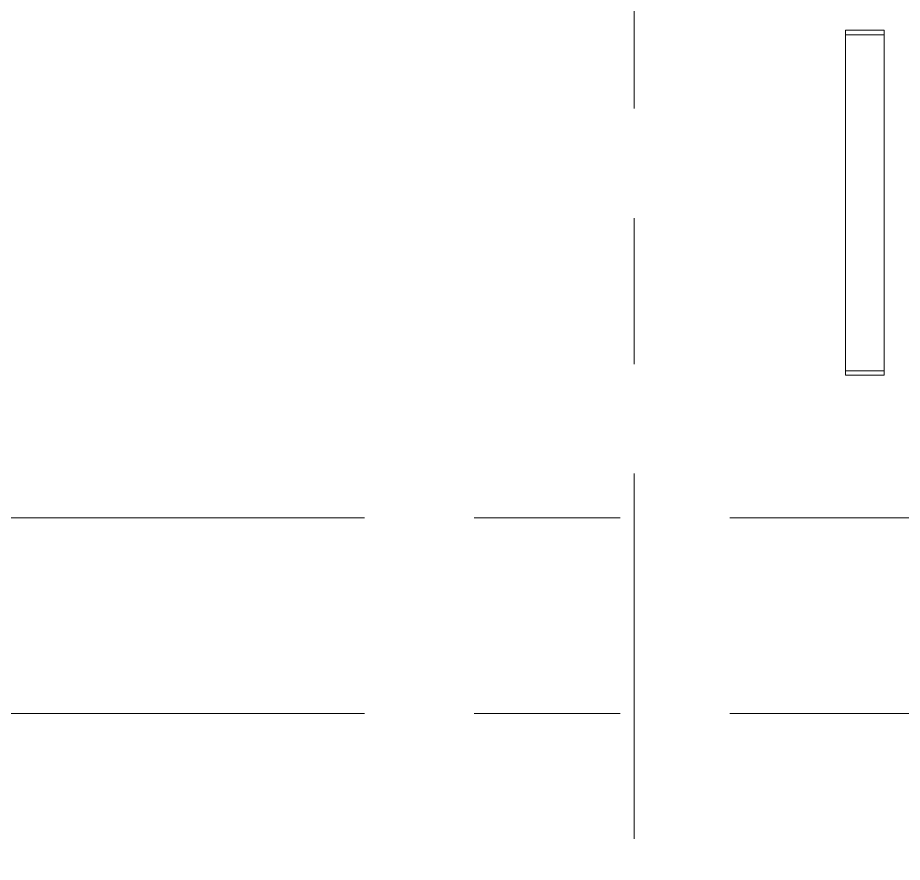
# Model space of a CAD drawing. Header units: millimetres. Extents: x -4185 to 186529, y -8553 to 29097.
# Drawn here: x 9830 to 13676, y 20652 to 24325 of the extents above; entities that cross this region are included whole.
import ezdxf

# ---------------------------------------------------------------- set-up
doc = ezdxf.new("R2010")
doc.units = ezdxf.units.MM
doc.linetypes.add('Осевая', pattern=[3175, 635, -476.25, 1587.5, -476.25])
doc.layers.add('I-FURN-1', color=7, linetype='Continuous', lineweight=9, true_color=0xf0f0f0)
doc.layers.add('Оси-2', color=7, linetype='Осевая', lineweight=9)

# ---------------------------------------------------------------- blocks, each defined once
blk = doc.blocks.new('Зеркало обычное - Стенд информационный-30488841-План размещения напольных электротехнических лючков и розеток 1 этажа в осях 1-12')
at = {"layer": 'I-FURN-1'}
for p, q in [((750, 60), (-750, 60)), ((-750, 60), (-750, -107.4)), ((-750, -107.4), (-750, 60)), ((-750, 60), (-730, 60)), ((730, 60), (-730, 60)), ((-730, 60), (-730, -107.4)), ((-730, -107.4), (-730, 60)), ((-730, 60), (730, 60)), ((-730, 60), (730, 60)), ((730, 60), (-730, 60)), ((-730, 60), (730, 60)), ((-730, -107.4), (-730, 60)), ((-730, -107.4), (-730, 60)), ((730, -107.4), (730, 60)), ((730, 60), (730, -107.4)), ((730, 60), (750, 60)), ((730, 60), (730, -107.4)), ((730, -107.4), (730, 60)), ((750, -107.4), (750, 60)), ((750, 60), (750, -107.4)), ((-750, -107.4), (750, -107.4)), ((-730, -107.4), (-750, -107.4)), ((-730, -107.4), (730, -107.4)), ((730, -107.4), (-730, -107.4)), ((730, -107.4), (-730, -107.4)), ((-730, -107.4), (730, -107.4)), ((730, -107.4), (-730, -107.4)), ((750, -107.4), (730, -107.4))]:
    blk.add_line(p, q, dxfattribs=at)

msp = doc.modelspace()

# ---------------------------------------------------------------- linework, layer by layer
at = {"layer": 'Оси-2'}
for p, q in [((12510, 593.7), (12510, 24898.1)), ((-885.2, 22150), (36057, 22150)), ((-885.2, 21300), (36057, 21300))]:
    msp.add_line(p, q, dxfattribs=at)

# ---------------------------------------------------------------- block references
at = {"layer": 'I-FURN-1', "rotation": 270.0000000000004}
msp.add_blockref('Зеркало обычное - Стенд информационный-30488841-План размещения напольных электротехнических лючков и розеток 1 этажа в осях 1-12', (13537.4, 23520), dxfattribs=at)

doc.saveas('drawing.dxf')
